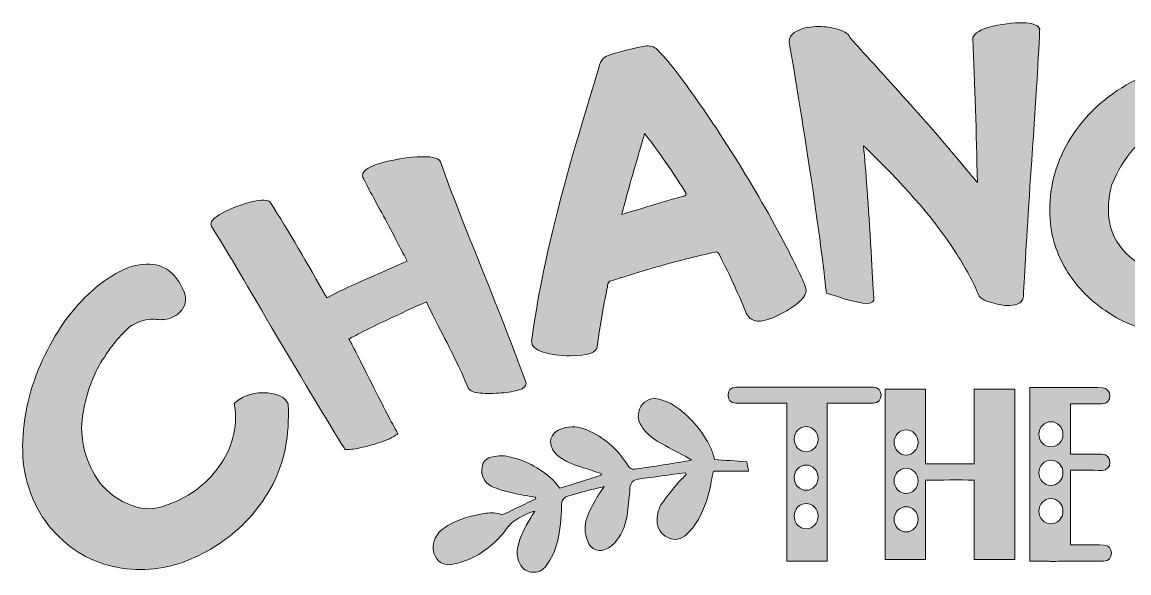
# Model space of a CAD drawing. Header units: inches. Extents: x 66 to 1013, y -905 to -177.
# Drawn here: x 74 to 627, y -452 to -177 of the extents above; entities that cross this region are included whole.
import ezdxf

# ---------------------------------------------------------------- set-up
doc = ezdxf.new("R2010")
doc.units = ezdxf.units.IN
doc.header["$MEASUREMENT"] = 0
doc.layers.add('Layer 1', color=7, linetype='Continuous')

# ---------------------------------------------------------------- blocks, each defined once
blk = doc.blocks.new('block 4')
at = {"layer": 'Layer 1', "true_color": 0xffffff}
h = blk.add_hatch(color=7, dxfattribs=at)
h.dxf.hatch_style = 2
edge = h.paths.add_edge_path()
edge.add_spline(control_points=[(197.03, -361.88), (202.2, -362.28), (205.54, -364.04), (207.1, -367.04), (207.14, -367.26), (207.17, -367.48), (207.2, -367.69), (207.94, -383.1), (205.38, -396.27), (199.46, -407.52), (193.54, -418.78), (185.64, -427.89), (175.44, -435.25), (170.7, -438.66), (165.78, -441.55), (160.61, -443.96), (148.68, -449.47), (136.62, -451.31), (124.02, -449.35), (111.43, -447.39), (100.43, -441.86), (91.27, -432.22), (86.27, -427.05), (82.32, -421.09), (79.51, -414.27), (76.71, -407.46), (75.09, -400.57), (74.71, -393.6), (74.33, -386.64), (74.79, -379.36), (76.16, -371.78), (77.53, -364.21), (79.61, -357.06), (82.38, -350.37), (85.15, -343.68), (88.45, -337.24), (92.26, -331.09), (95.55, -325.81), (99.46, -320.75), (103.98, -315.95), (108.49, -311.15), (113.53, -306.99), (119.06, -303.5), (124.58, -300.01), (129.76, -298.07), (134.52, -297.63), (144.14, -296.55), (150.95, -301.18), (155.14, -311.16), (155.17, -311.21), (155.21, -311.27), (155.24, -311.33), (156.66, -315.39), (155.92, -318.77), (153.04, -321.54), (152.04, -322.64), (150.84, -323.48), (149.42, -324.05), (148, -324.63), (146.6, -325), (145.22, -325.16), (143.84, -325.32), (142.55, -325.31), (141.36, -325.11), (140.16, -324.92), (138.78, -324.93), (137.21, -325.14), (135.63, -325.37), (134.04, -325.81), (132.42, -326.47), (130.81, -327.14), (129.48, -327.82), (128.43, -328.53), (126.48, -330.16), (124.28, -332.39), (121.85, -335.22), (119.42, -338.05), (116.95, -341.44), (114.45, -345.38), (111.96, -349.33), (109.85, -353.76), (108.14, -358.65), (106.43, -363.55), (105.2, -368.51), (104.47, -373.51), (103.73, -378.52), (103.99, -383.78), (105.21, -389.28), (106.44, -394.79), (108.66, -399.91), (111.8, -404.68), (115.32, -410.2), (120.37, -414.32), (126.82, -417.16), (133.27, -420.02), (139.36, -420.43), (145.14, -418.44), (157.06, -414.36), (166.02, -408), (172.46, -398.89), (179.34, -389.32), (182.04, -379.19), (180.41, -368.2), (180.37, -367.83), (180.33, -367.45), (180.29, -367.08), (180.61, -366.8), (180.92, -366.52), (181.23, -366.25), (185.14, -362.85), (190.45, -361.36), (197.03, -361.88)], knot_values=[0, 0, 0, 0, 1, 1, 1, 2, 2, 2, 3, 3, 3, 4, 4, 4, 5, 5, 5, 6, 6, 6, 7, 7, 7, 8, 8, 8, 9, 9, 9, 10, 10, 10, 11, 11, 11, 12, 12, 12, 13, 13, 13, 14, 14, 14, 15, 15, 15, 16, 16, 16, 17, 17, 17, 18, 18, 18, 19, 19, 19, 20, 20, 20, 21, 21, 21, 22, 22, 22, 23, 23, 23, 24, 24, 24, 25, 25, 25, 26, 26, 26, 27, 27, 27, 28, 28, 28, 29, 29, 29, 30, 30, 30, 31, 31, 31, 32, 32, 32, 33, 33, 33, 34, 34, 34, 35, 35, 35, 36, 36, 36, 37, 37, 37, 37], degree=3, periodic=1)
at = {"layer": 'Layer 1', "lineweight": 0}
blk.add_open_spline([(197.03, -361.88), (202.2, -362.28), (205.54, -364.04), (207.1, -367.04), (207.14, -367.26), (207.17, -367.48), (207.2, -367.69), (207.94, -383.1), (205.38, -396.27), (199.46, -407.52), (193.54, -418.78), (185.64, -427.89), (175.44, -435.25), (170.7, -438.66), (165.78, -441.55), (160.61, -443.96), (148.68, -449.47), (136.62, -451.31), (124.02, -449.35), (111.43, -447.39), (100.43, -441.86), (91.27, -432.22), (86.27, -427.05), (82.32, -421.09), (79.51, -414.27), (76.71, -407.46), (75.09, -400.57), (74.71, -393.6), (74.33, -386.64), (74.79, -379.36), (76.16, -371.78), (77.53, -364.21), (79.61, -357.06), (82.38, -350.37), (85.15, -343.68), (88.45, -337.24), (92.26, -331.09), (95.55, -325.81), (99.46, -320.75), (103.98, -315.95), (108.49, -311.15), (113.53, -306.99), (119.06, -303.5), (124.58, -300.01), (129.76, -298.07), (134.52, -297.63), (144.14, -296.55), (150.95, -301.18), (155.14, -311.16), (155.17, -311.21), (155.21, -311.27), (155.24, -311.33), (156.66, -315.39), (155.92, -318.77), (153.04, -321.54), (152.04, -322.64), (150.84, -323.48), (149.42, -324.05), (148, -324.63), (146.6, -325), (145.22, -325.16), (143.84, -325.32), (142.55, -325.31), (141.36, -325.11), (140.16, -324.92), (138.78, -324.93), (137.21, -325.14), (135.63, -325.37), (134.04, -325.81), (132.42, -326.47), (130.81, -327.14), (129.48, -327.82), (128.43, -328.53), (126.48, -330.16), (124.28, -332.39), (121.85, -335.22), (119.42, -338.05), (116.95, -341.44), (114.45, -345.38), (111.96, -349.33), (109.85, -353.76), (108.14, -358.65), (106.43, -363.55), (105.2, -368.51), (104.47, -373.51), (103.73, -378.52), (103.99, -383.78), (105.21, -389.28), (106.44, -394.79), (108.66, -399.91), (111.8, -404.68), (115.32, -410.2), (120.37, -414.32), (126.82, -417.16), (133.27, -420.02), (139.36, -420.43), (145.14, -418.44), (157.06, -414.36), (166.02, -408), (172.46, -398.89), (179.34, -389.32), (182.04, -379.19), (180.41, -368.2), (180.37, -367.83), (180.33, -367.45), (180.29, -367.08), (180.61, -366.8), (180.92, -366.52), (181.23, -366.25), (185.14, -362.85), (190.45, -361.36), (197.03, -361.88)], degree=3, knots=[0, 0, 0, 0, 1, 1, 1, 2, 2, 2, 3, 3, 3, 4, 4, 4, 5, 5, 5, 6, 6, 6, 7, 7, 7, 8, 8, 8, 9, 9, 9, 10, 10, 10, 11, 11, 11, 12, 12, 12, 13, 13, 13, 14, 14, 14, 15, 15, 15, 16, 16, 16, 17, 17, 17, 18, 18, 18, 19, 19, 19, 20, 20, 20, 21, 21, 21, 22, 22, 22, 23, 23, 23, 24, 24, 24, 25, 25, 25, 26, 26, 26, 27, 27, 27, 28, 28, 28, 29, 29, 29, 30, 30, 30, 31, 31, 31, 32, 32, 32, 33, 33, 33, 34, 34, 34, 35, 35, 35, 36, 36, 36, 37, 37, 37, 37], dxfattribs=at)
blk = doc.blocks.new('block 5')
at = {"layer": 'Layer 1', "true_color": 0xffffff}
h = blk.add_hatch(color=7, dxfattribs=at)
h.dxf.hatch_style = 2
edge = h.paths.add_edge_path()
edge.add_spline(control_points=[(305.72, -304.34), (314.48, -326.24), (321.14, -343.51), (325.77, -356.1), (326.33, -357.63), (325.75, -358.85), (324.04, -359.78), (323.76, -359.88), (323.49, -359.98), (323.21, -360.09), (321.27, -360.81), (318.51, -361.35), (314.92, -361.73), (311.32, -362.11), (307.8, -362.2), (304.33, -362.01), (300.86, -361.81), (298.65, -361.2), (297.7, -360.12), (297.56, -359.96), (297.41, -359.8), (297.26, -359.65), (294.07, -352.02), (289.43, -342.28), (283.25, -330.47), (280.29, -324.65), (277.96, -319.98), (276.28, -316.42), (272.84, -317.87), (266.82, -320.51), (258.3, -324.55), (248.3, -329.28), (241.42, -332.85), (237.54, -334.93), (239.81, -339.1), (243.24, -345.8), (247.84, -355.01), (253.77, -366.9), (258.23, -375.51), (261.22, -380.83), (261.46, -381.32), (261.7, -381.8), (261.94, -382.29), (261.44, -382.62), (260.93, -382.95), (260.42, -383.28), (259.2, -384.19), (257.04, -385.17), (253.95, -386.23), (250.85, -387.29), (247.63, -388.22), (244.28, -389.02), (240.93, -389.81), (238.36, -390.18), (236.57, -390.08), (236.24, -390.11), (235.91, -390.14), (235.58, -390.17), (235.41, -389.87), (235.25, -389.58), (235.09, -389.28), (227.93, -377.9), (215.85, -357.71), (198.74, -328.76), (185.24, -305.56), (175.27, -288.85), (168.9, -278.59), (168.11, -277.17), (168.97, -275.52), (171.52, -273.65), (174.71, -271.42), (179.52, -269.25), (185.93, -267.26), (192.35, -265.26), (196.46, -265.1), (198.25, -266.61), (207.5, -281.23), (216.87, -297.15), (226.42, -314.35), (230.58, -312.12), (237.27, -308.88), (246.54, -304.89), (255.9, -300.72), (262.6, -297.85), (266.56, -296.02), (264.13, -291.16), (260.54, -284.22), (255.75, -275.21), (250.64, -265.9), (246.84, -258.9), (244.43, -254.18), (244.05, -252.87), (244.58, -251.61), (246.02, -250.4), (248.62, -248.27), (254.28, -246.38), (262.96, -244.96), (271.64, -243.55), (277.6, -243.5), (280.85, -244.6), (282.55, -245.12), (283.44, -246.02), (283.54, -247.29), (288.6, -261.46), (296.04, -280.46), (305.72, -304.34)], knot_values=[0, 0, 0, 0, 1, 1, 1, 2, 2, 2, 3, 3, 3, 4, 4, 4, 5, 5, 5, 6, 6, 6, 7, 7, 7, 8, 8, 8, 9, 9, 9, 10, 10, 10, 11, 11, 11, 12, 12, 12, 13, 13, 13, 14, 14, 14, 15, 15, 15, 16, 16, 16, 17, 17, 17, 18, 18, 18, 19, 19, 19, 20, 20, 20, 21, 21, 21, 22, 22, 22, 23, 23, 23, 24, 24, 24, 25, 25, 25, 26, 26, 26, 27, 27, 27, 28, 28, 28, 29, 29, 29, 30, 30, 30, 31, 31, 31, 32, 32, 32, 33, 33, 33, 34, 34, 34, 35, 35, 35, 35], degree=3, periodic=1)
at = {"layer": 'Layer 1', "lineweight": 0}
blk.add_open_spline([(305.72, -304.34), (314.48, -326.24), (321.14, -343.51), (325.77, -356.1), (326.33, -357.63), (325.75, -358.85), (324.04, -359.78), (323.76, -359.88), (323.49, -359.98), (323.21, -360.09), (321.27, -360.81), (318.51, -361.35), (314.92, -361.73), (311.32, -362.11), (307.8, -362.2), (304.33, -362.01), (300.86, -361.81), (298.65, -361.2), (297.7, -360.12), (297.56, -359.96), (297.41, -359.8), (297.26, -359.65), (294.07, -352.02), (289.43, -342.28), (283.25, -330.47), (280.29, -324.65), (277.96, -319.98), (276.28, -316.42), (272.84, -317.87), (266.82, -320.51), (258.3, -324.55), (248.3, -329.28), (241.42, -332.85), (237.54, -334.93), (239.81, -339.1), (243.24, -345.8), (247.84, -355.01), (253.77, -366.9), (258.23, -375.51), (261.22, -380.83), (261.46, -381.32), (261.7, -381.8), (261.94, -382.29), (261.44, -382.62), (260.93, -382.95), (260.42, -383.28), (259.2, -384.19), (257.04, -385.17), (253.95, -386.23), (250.85, -387.29), (247.63, -388.22), (244.28, -389.02), (240.93, -389.81), (238.36, -390.18), (236.57, -390.08), (236.24, -390.11), (235.91, -390.14), (235.58, -390.17), (235.41, -389.87), (235.25, -389.58), (235.09, -389.28), (227.93, -377.9), (215.85, -357.71), (198.74, -328.76), (185.24, -305.56), (175.27, -288.85), (168.9, -278.59), (168.11, -277.17), (168.97, -275.52), (171.52, -273.65), (174.71, -271.42), (179.52, -269.25), (185.93, -267.26), (192.35, -265.26), (196.46, -265.1), (198.25, -266.61), (207.5, -281.23), (216.87, -297.15), (226.42, -314.35), (230.58, -312.12), (237.27, -308.88), (246.54, -304.89), (255.9, -300.72), (262.6, -297.85), (266.56, -296.02), (264.13, -291.16), (260.54, -284.22), (255.75, -275.21), (250.64, -265.9), (246.84, -258.9), (244.43, -254.18), (244.05, -252.87), (244.58, -251.61), (246.02, -250.4), (248.62, -248.27), (254.28, -246.38), (262.96, -244.96), (271.64, -243.55), (277.6, -243.5), (280.85, -244.6), (282.55, -245.12), (283.44, -246.02), (283.54, -247.29), (288.6, -261.46), (296.04, -280.46), (305.72, -304.34)], degree=3, knots=[0, 0, 0, 0, 1, 1, 1, 2, 2, 2, 3, 3, 3, 4, 4, 4, 5, 5, 5, 6, 6, 6, 7, 7, 7, 8, 8, 8, 9, 9, 9, 10, 10, 10, 11, 11, 11, 12, 12, 12, 13, 13, 13, 14, 14, 14, 15, 15, 15, 16, 16, 16, 17, 17, 17, 18, 18, 18, 19, 19, 19, 20, 20, 20, 21, 21, 21, 22, 22, 22, 23, 23, 23, 24, 24, 24, 25, 25, 25, 26, 26, 26, 27, 27, 27, 28, 28, 28, 29, 29, 29, 30, 30, 30, 31, 31, 31, 32, 32, 32, 33, 33, 33, 34, 34, 34, 35, 35, 35, 35], dxfattribs=at)
blk = doc.blocks.new('block 6')
at = {"layer": 'Layer 1', "true_color": 0xffffff}
h = blk.add_hatch(color=7, dxfattribs=at)
h.dxf.hatch_style = 2
edge = h.paths.add_edge_path()
edge.add_spline(control_points=[(401.47, -201.97), (406.98, -209.21), (414.94, -220.33), (424.81, -235.52), (434.67, -250.73), (443.57, -265.79), (451.62, -280.62), (459.65, -295.47), (464.17, -305.15), (465.76, -309.46), (466.23, -310.9), (465.74, -312.53), (464.32, -314.34), (463.15, -315.85), (461.37, -317.41), (458.97, -319.02), (456.57, -320.64), (453.99, -322.09), (451.2, -323.39), (448.41, -324.68), (446.02, -325.5), (443.98, -325.82), (443.55, -325.89), (443.11, -325.96), (442.68, -326.03), (441.2, -326.12), (439.85, -325.8), (438.6, -325.04), (437.36, -324.29), (436.47, -323.27), (435.95, -321.99), (432.52, -313.36), (428.06, -303.54), (422.42, -292.58), (421.91, -291.57), (421.22, -291.22), (420.32, -291.52), (412.25, -293.31), (400.48, -296.16), (385.22, -300.7), (377.13, -303.09), (371.56, -304.87), (368.43, -305.85), (367.68, -306.06), (367.17, -306.55), (366.9, -307.33), (366.53, -309.53), (365.97, -312.43), (365.22, -316.02), (363.38, -325.41), (362.23, -332.95), (361.59, -338.65), (361.25, -341.73), (356.77, -343.18), (348.03, -343.28), (342.84, -343.24), (338.33, -342.65), (334.49, -341.46), (330.66, -340.28), (328.74, -338.4), (328.79, -335.8), (330.67, -321.66), (334.31, -299.89), (341.82, -270.51), (350.42, -237.57), (358.34, -213.27), (362.89, -197.54), (363.64, -195.27), (365.34, -193.76), (367.96, -193.01), (375.08, -190.81), (380.81, -189.38), (385.1, -188.63), (387.8, -188.21), (389.95, -188.82), (391.56, -190.43), (395.5, -194.49), (398.79, -198.34), (401.47, -201.97)], knot_values=[0, 0, 0, 0, 1, 1, 1, 2, 2, 2, 3, 3, 3, 4, 4, 4, 5, 5, 5, 6, 6, 6, 7, 7, 7, 8, 8, 8, 9, 9, 9, 10, 10, 10, 11, 11, 11, 12, 12, 12, 13, 13, 13, 14, 14, 14, 15, 15, 15, 16, 16, 16, 17, 17, 17, 18, 18, 18, 19, 19, 19, 20, 20, 20, 21, 21, 21, 22, 22, 22, 23, 23, 23, 24, 24, 24, 25, 25, 25, 26, 26, 26, 26], degree=3, periodic=1)
edge = h.paths.add_edge_path()
edge.add_spline(control_points=[(405.76, -262.85), (405.89, -262.69), (405.94, -262.48), (405.88, -262.21), (400.87, -253.81), (394.08, -243.78), (385.23, -232.26), (383.74, -237.44), (381.64, -244.44), (379.08, -253.25), (376.76, -261.6), (375.05, -268.02), (373.83, -272.52), (373.84, -272.58), (373.86, -272.65), (373.88, -272.71), (376.69, -271.88), (381.59, -270.31), (388.63, -268.16), (396.14, -265.91), (401.74, -264.36), (405.36, -263.35), (405.49, -263.19), (405.63, -263.02), (405.76, -262.85)], knot_values=[0, 0, 0, 0, 1, 1, 1, 2, 2, 2, 3, 3, 3, 4, 4, 4, 5, 5, 5, 6, 6, 6, 7, 7, 7, 8, 8, 8, 8], degree=3, periodic=1)
at = {"layer": 'Layer 1', "lineweight": 0}
for points, knots in [([(401.47, -201.97), (406.98, -209.21), (414.94, -220.33), (424.81, -235.52), (434.67, -250.73), (443.57, -265.79), (451.62, -280.62), (459.65, -295.47), (464.17, -305.15), (465.76, -309.46), (466.23, -310.9), (465.74, -312.53), (464.32, -314.34), (463.15, -315.85), (461.37, -317.41), (458.97, -319.02), (456.57, -320.64), (453.99, -322.09), (451.2, -323.39), (448.41, -324.68), (446.02, -325.5), (443.98, -325.82), (443.55, -325.89), (443.11, -325.96), (442.68, -326.03), (441.2, -326.12), (439.85, -325.8), (438.6, -325.04), (437.36, -324.29), (436.47, -323.27), (435.95, -321.99), (432.52, -313.36), (428.06, -303.54), (422.42, -292.58), (421.91, -291.57), (421.22, -291.22), (420.32, -291.52), (412.25, -293.31), (400.48, -296.16), (385.22, -300.7), (377.13, -303.09), (371.56, -304.87), (368.43, -305.85), (367.68, -306.06), (367.17, -306.55), (366.9, -307.33), (366.53, -309.53), (365.97, -312.43), (365.22, -316.02), (363.38, -325.41), (362.23, -332.95), (361.59, -338.65), (361.25, -341.73), (356.77, -343.18), (348.03, -343.28), (342.84, -343.24), (338.33, -342.65), (334.49, -341.46), (330.66, -340.28), (328.74, -338.4), (328.79, -335.8), (330.67, -321.66), (334.31, -299.89), (341.82, -270.51), (350.42, -237.57), (358.34, -213.27), (362.89, -197.54), (363.64, -195.27), (365.34, -193.76), (367.96, -193.01), (375.08, -190.81), (380.81, -189.38), (385.1, -188.63), (387.8, -188.21), (389.95, -188.82), (391.56, -190.43), (395.5, -194.49), (398.79, -198.34), (401.47, -201.97)], [0, 0, 0, 0, 1, 1, 1, 2, 2, 2, 3, 3, 3, 4, 4, 4, 5, 5, 5, 6, 6, 6, 7, 7, 7, 8, 8, 8, 9, 9, 9, 10, 10, 10, 11, 11, 11, 12, 12, 12, 13, 13, 13, 14, 14, 14, 15, 15, 15, 16, 16, 16, 17, 17, 17, 18, 18, 18, 19, 19, 19, 20, 20, 20, 21, 21, 21, 22, 22, 22, 23, 23, 23, 24, 24, 24, 25, 25, 25, 26, 26, 26, 26]), ([(405.76, -262.85), (405.89, -262.69), (405.94, -262.48), (405.88, -262.21), (400.87, -253.81), (394.08, -243.78), (385.23, -232.26), (383.74, -237.44), (381.64, -244.44), (379.08, -253.25), (376.76, -261.6), (375.05, -268.02), (373.83, -272.52), (373.84, -272.58), (373.86, -272.65), (373.88, -272.71), (376.69, -271.88), (381.59, -270.31), (388.63, -268.16), (396.14, -265.91), (401.74, -264.36), (405.36, -263.35), (405.49, -263.19), (405.63, -263.02), (405.76, -262.85)], [0, 0, 0, 0, 1, 1, 1, 2, 2, 2, 3, 3, 3, 4, 4, 4, 5, 5, 5, 6, 6, 6, 7, 7, 7, 8, 8, 8, 8])]:
    blk.add_open_spline(points, degree=3, knots=knots, dxfattribs=at)
blk = doc.blocks.new('block 7')
at = {"layer": 'Layer 1', "true_color": 0xffffff}
h = blk.add_hatch(color=7, dxfattribs=at)
h.dxf.hatch_style = 2
edge = h.paths.add_edge_path()
edge.add_spline(control_points=[(582.5, -180.53), (581.84, -196.38), (580.17, -222.41), (577.65, -258.65), (576.01, -283.95), (574.94, -302.28), (574.35, -313.65), (574.25, -315.55), (573.23, -316.85), (571.28, -317.57), (569.94, -318.05), (568.24, -318.25), (566.19, -318.17), (563.55, -318.07), (560.56, -317.46), (557.2, -316.36), (553.84, -315.27), (552.02, -313.92), (551.74, -312.29), (548.74, -305.2), (544.57, -297.57), (539.09, -289.46), (533.61, -281.35), (528.66, -274.84), (524.43, -269.86), (520.18, -264.89), (514.08, -258.06), (505.81, -249.53), (501.16, -244.89), (497.37, -241.19), (494.52, -238.39), (495.66, -250.27), (496.9, -267.85), (498.3, -291.12), (498.81, -301), (499.26, -308.78), (499.65, -314.46), (499.67, -314.86), (499.7, -315.27), (499.73, -315.68), (499.38, -315.97), (499.03, -316.26), (498.68, -316.56), (496.55, -318.08), (489.51, -316.48), (477.12, -312.29), (476.74, -312.19), (476.35, -312.09), (475.97, -312), (475.93, -311.59), (475.88, -311.19), (475.84, -310.78), (473.53, -288.95), (467.88, -247.91), (457.62, -187.81), (456.99, -185.43), (457.75, -183.43), (459.93, -181.84), (462.47, -180.2), (465.59, -179.23), (469.27, -178.95), (472.95, -178.67), (476.55, -178.93), (480.04, -179.74), (484.45, -180.75), (486.98, -182.27), (487.66, -184.26), (501.62, -199.98), (523.28, -222.57), (548.75, -253.7), (549.63, -254.73), (550.51, -255.75), (551.38, -256.78), (550.91, -231.84), (550.18, -207.84), (549.15, -184.79), (549.15, -184.58), (549.16, -184.38), (549.16, -184.18), (549.25, -184.04), (549.34, -183.91), (549.43, -183.77), (550.87, -181.35), (554.87, -179.45), (561.46, -178.19), (568.05, -176.93), (573.34, -176.64), (577.27, -177.22), (580.31, -177.63), (582.07, -178.61), (582.52, -180.12), (582.51, -180.26), (582.51, -180.4), (582.5, -180.53)], knot_values=[0, 0, 0, 0, 1, 1, 1, 2, 2, 2, 3, 3, 3, 4, 4, 4, 5, 5, 5, 6, 6, 6, 7, 7, 7, 8, 8, 8, 9, 9, 9, 10, 10, 10, 11, 11, 11, 12, 12, 12, 13, 13, 13, 14, 14, 14, 15, 15, 15, 16, 16, 16, 17, 17, 17, 18, 18, 18, 19, 19, 19, 20, 20, 20, 21, 21, 21, 22, 22, 22, 23, 23, 23, 24, 24, 24, 25, 25, 25, 26, 26, 26, 27, 27, 27, 28, 28, 28, 29, 29, 29, 30, 30, 30, 31, 31, 31, 31], degree=3, periodic=1)
at = {"layer": 'Layer 1', "lineweight": 0}
blk.add_open_spline([(582.5, -180.53), (581.84, -196.38), (580.17, -222.41), (577.65, -258.65), (576.01, -283.95), (574.94, -302.28), (574.35, -313.65), (574.25, -315.55), (573.23, -316.85), (571.28, -317.57), (569.94, -318.05), (568.24, -318.25), (566.19, -318.17), (563.55, -318.07), (560.56, -317.46), (557.2, -316.36), (553.84, -315.27), (552.02, -313.92), (551.74, -312.29), (548.74, -305.2), (544.57, -297.57), (539.09, -289.46), (533.61, -281.35), (528.66, -274.84), (524.43, -269.86), (520.18, -264.89), (514.08, -258.06), (505.81, -249.53), (501.16, -244.89), (497.37, -241.19), (494.52, -238.39), (495.66, -250.27), (496.9, -267.85), (498.3, -291.12), (498.81, -301), (499.26, -308.78), (499.65, -314.46), (499.67, -314.86), (499.7, -315.27), (499.73, -315.68), (499.38, -315.97), (499.03, -316.26), (498.68, -316.56), (496.55, -318.08), (489.51, -316.48), (477.12, -312.29), (476.74, -312.19), (476.35, -312.09), (475.97, -312), (475.93, -311.59), (475.88, -311.19), (475.84, -310.78), (473.53, -288.95), (467.88, -247.91), (457.62, -187.81), (456.99, -185.43), (457.75, -183.43), (459.93, -181.84), (462.47, -180.2), (465.59, -179.23), (469.27, -178.95), (472.95, -178.67), (476.55, -178.93), (480.04, -179.74), (484.45, -180.75), (486.98, -182.27), (487.66, -184.26), (501.62, -199.98), (523.28, -222.57), (548.75, -253.7), (549.63, -254.73), (550.51, -255.75), (551.38, -256.78), (550.91, -231.84), (550.18, -207.84), (549.15, -184.79), (549.15, -184.58), (549.16, -184.38), (549.16, -184.18), (549.25, -184.04), (549.34, -183.91), (549.43, -183.77), (550.87, -181.35), (554.87, -179.45), (561.46, -178.19), (568.05, -176.93), (573.34, -176.64), (577.27, -177.22), (580.31, -177.63), (582.07, -178.61), (582.52, -180.12), (582.51, -180.26), (582.51, -180.4), (582.5, -180.53)], degree=3, knots=[0, 0, 0, 0, 1, 1, 1, 2, 2, 2, 3, 3, 3, 4, 4, 4, 5, 5, 5, 6, 6, 6, 7, 7, 7, 8, 8, 8, 9, 9, 9, 10, 10, 10, 11, 11, 11, 12, 12, 12, 13, 13, 13, 14, 14, 14, 15, 15, 15, 16, 16, 16, 17, 17, 17, 18, 18, 18, 19, 19, 19, 20, 20, 20, 21, 21, 21, 22, 22, 22, 23, 23, 23, 24, 24, 24, 25, 25, 25, 26, 26, 26, 27, 27, 27, 28, 28, 28, 29, 29, 29, 30, 30, 30, 31, 31, 31, 31], dxfattribs=at)
blk = doc.blocks.new('block 8')
at = {"layer": 'Layer 1', "true_color": 0xffffff}
h = blk.add_hatch(color=7, dxfattribs=at)
h.dxf.hatch_style = 2
edge = h.paths.add_edge_path()
edge.add_spline(control_points=[(705.84, -273.9), (707.54, -274.46), (708.45, -275.38), (708.55, -276.66), (708.64, -277.94), (708.38, -279.84), (707.76, -282.33), (707.11, -284.27), (706.65, -285.76), (706.39, -286.81), (701.48, -307.1), (697.31, -323.45), (693.91, -335.88), (692.85, -337.71), (688.89, -338.77), (682.11, -339.21), (675.32, -339.67), (670.61, -339.69), (667.9, -339.12), (667.83, -339.11), (667.76, -339.09), (667.69, -339.08), (666.15, -338.62), (665.41, -337.85), (665.49, -336.76), (665.56, -335.67), (665.81, -334.06), (666.24, -331.94), (646.54, -334.46), (630.13, -330.95), (615.3, -320.75), (607.74, -315.64), (601.53, -309.33), (596.64, -301.71), (591.74, -294.09), (588.79, -286.01), (587.97, -277.4), (586.61, -265.08), (588.59, -252.91), (594.45, -240.97), (600.3, -229.04), (609.17, -218.89), (621.26, -210.85), (633.35, -202.81), (647.04, -198.16), (661.98, -197.11), (670, -196.47), (677.3, -196.76), (683.81, -197.92), (690.31, -199.09), (695.66, -200.87), (699.81, -203.21), (703.96, -205.54), (707.19, -207.79), (709.53, -209.92), (711.87, -212.05), (713.74, -214.33), (715.16, -216.76), (716.03, -219.19), (716.02, -222.02), (715.16, -225.22), (714.29, -228.43), (712.97, -230.8), (711.19, -232.33), (709.47, -233.59), (707.7, -234.01), (705.86, -233.59), (703.04, -232.8), (700.6, -231.15), (698.51, -228.61), (695.72, -225.23), (691.06, -222.92), (684.57, -221.78), (670.53, -218.61), (657.19, -220.42), (645.16, -227.05), (633.11, -233.69), (624.28, -244.01), (618.53, -257.69), (613.78, -276.02), (618.98, -289.18), (633.03, -297.81), (640.63, -302.03), (648.13, -304.6), (655.71, -305.53), (663.29, -306.46), (669.05, -306.02), (673.06, -304.07), (674, -301.77), (674.89, -297.46), (675.71, -291.12), (675.4, -291.06), (674.86, -290.95), (674.09, -290.79), (673.32, -290.64), (672.55, -290.49), (671.78, -290.33), (671.01, -290.18), (670.32, -290.05), (669.71, -289.93), (667.53, -289.64), (665.29, -287.22), (662.91, -282.65), (661.32, -279.88), (660.02, -276.76), (659, -273.28), (657.98, -269.81), (657.98, -267.4), (659.03, -266.07), (659.85, -265.11), (660.9, -264.74), (662.18, -264.96), (665.89, -265.36), (675.43, -266.92), (690.64, -270.38), (698.09, -272.02), (703.07, -273.23), (705.6, -273.84), (705.68, -273.86), (705.76, -273.88), (705.84, -273.9)], knot_values=[0, 0, 0, 0, 1, 1, 1, 2, 2, 2, 3, 3, 3, 4, 4, 4, 5, 5, 5, 6, 6, 6, 7, 7, 7, 8, 8, 8, 9, 9, 9, 10, 10, 10, 11, 11, 11, 12, 12, 12, 13, 13, 13, 14, 14, 14, 15, 15, 15, 16, 16, 16, 17, 17, 17, 18, 18, 18, 19, 19, 19, 20, 20, 20, 21, 21, 21, 22, 22, 22, 23, 23, 23, 24, 24, 24, 25, 25, 25, 26, 26, 26, 27, 27, 27, 28, 28, 28, 29, 29, 29, 30, 30, 30, 31, 31, 31, 32, 32, 32, 33, 33, 33, 34, 34, 34, 35, 35, 35, 36, 36, 36, 37, 37, 37, 38, 38, 38, 39, 39, 39, 40, 40, 40, 40], degree=3, periodic=1)
at = {"layer": 'Layer 1', "lineweight": 0}
blk.add_open_spline([(705.84, -273.9), (707.54, -274.46), (708.45, -275.38), (708.55, -276.66), (708.64, -277.94), (708.38, -279.84), (707.76, -282.33), (707.11, -284.27), (706.65, -285.76), (706.39, -286.81), (701.48, -307.1), (697.31, -323.45), (693.91, -335.88), (692.85, -337.71), (688.89, -338.77), (682.11, -339.21), (675.32, -339.67), (670.61, -339.69), (667.9, -339.12), (667.83, -339.11), (667.76, -339.09), (667.69, -339.08), (666.15, -338.62), (665.41, -337.85), (665.49, -336.76), (665.56, -335.67), (665.81, -334.06), (666.24, -331.94), (646.54, -334.46), (630.13, -330.95), (615.3, -320.75), (607.74, -315.64), (601.53, -309.33), (596.64, -301.71), (591.74, -294.09), (588.79, -286.01), (587.97, -277.4), (586.61, -265.08), (588.59, -252.91), (594.45, -240.97), (600.3, -229.04), (609.17, -218.89), (621.26, -210.85), (633.35, -202.81), (647.04, -198.16), (661.98, -197.11), (670, -196.47), (677.3, -196.76), (683.81, -197.92), (690.31, -199.09), (695.66, -200.87), (699.81, -203.21), (703.96, -205.54), (707.19, -207.79), (709.53, -209.92), (711.87, -212.05), (713.74, -214.33), (715.16, -216.76), (716.03, -219.19), (716.02, -222.02), (715.16, -225.22), (714.29, -228.43), (712.97, -230.8), (711.19, -232.33), (709.47, -233.59), (707.7, -234.01), (705.86, -233.59), (703.04, -232.8), (700.6, -231.15), (698.51, -228.61), (695.72, -225.23), (691.06, -222.92), (684.57, -221.78), (670.53, -218.61), (657.19, -220.42), (645.16, -227.05), (633.11, -233.69), (624.28, -244.01), (618.53, -257.69), (613.78, -276.02), (618.98, -289.18), (633.03, -297.81), (640.63, -302.03), (648.13, -304.6), (655.71, -305.53), (663.29, -306.46), (669.05, -306.02), (673.06, -304.07), (674, -301.77), (674.89, -297.46), (675.71, -291.12), (675.4, -291.06), (674.86, -290.95), (674.09, -290.79), (673.32, -290.64), (672.55, -290.49), (671.78, -290.33), (671.01, -290.18), (670.32, -290.05), (669.71, -289.93), (667.53, -289.64), (665.29, -287.22), (662.91, -282.65), (661.32, -279.88), (660.02, -276.76), (659, -273.28), (657.98, -269.81), (657.98, -267.4), (659.03, -266.07), (659.85, -265.11), (660.9, -264.74), (662.18, -264.96), (665.89, -265.36), (675.43, -266.92), (690.64, -270.38), (698.09, -272.02), (703.07, -273.23), (705.6, -273.84), (705.68, -273.86), (705.76, -273.88), (705.84, -273.9)], degree=3, knots=[0, 0, 0, 0, 1, 1, 1, 2, 2, 2, 3, 3, 3, 4, 4, 4, 5, 5, 5, 6, 6, 6, 7, 7, 7, 8, 8, 8, 9, 9, 9, 10, 10, 10, 11, 11, 11, 12, 12, 12, 13, 13, 13, 14, 14, 14, 15, 15, 15, 16, 16, 16, 17, 17, 17, 18, 18, 18, 19, 19, 19, 20, 20, 20, 21, 21, 21, 22, 22, 22, 23, 23, 23, 24, 24, 24, 25, 25, 25, 26, 26, 26, 27, 27, 27, 28, 28, 28, 29, 29, 29, 30, 30, 30, 31, 31, 31, 32, 32, 32, 33, 33, 33, 34, 34, 34, 35, 35, 35, 36, 36, 36, 37, 37, 37, 38, 38, 38, 39, 39, 39, 40, 40, 40, 40], dxfattribs=at)
blk = doc.blocks.new('block 3')
at = {"layer": 'Layer 1'}
for name in ['block 7', 'block 6', 'block 8', 'block 5', 'block 4']:
    blk.add_blockref(name, (0, 0), dxfattribs=at)
blk = doc.blocks.new('block 12')
at = {"layer": 'Layer 1', "true_color": 0xffffff}
h = blk.add_hatch(color=7, dxfattribs=at)
h.dxf.hatch_style = 2
edge = h.paths.add_edge_path()
edge.add_spline(control_points=[(499.36, -367.04), (491.71, -367.04), (484.06, -367.04), (476.41, -367.04), (476.41, -367.04), (476.41, -445.88), (476.41, -445.88), (476.41, -445.88), (456.16, -445.88), (456.16, -445.88), (456.16, -445.88), (456.16, -367.04), (456.16, -367.04), (447.7, -367.04), (439.23, -367.04), (430.77, -367.04), (425.55, -367.04), (425.56, -358.94), (430.77, -358.94), (453.64, -358.94), (476.5, -358.94), (499.36, -358.94), (504.58, -358.94), (504.57, -367.04), (499.36, -367.04)], knot_values=[0, 0, 0, 0, 1, 1, 1, 2, 2, 2, 3, 3, 3, 4, 4, 4, 5, 5, 5, 6, 6, 6, 7, 7, 7, 8, 8, 8, 8], degree=3, periodic=1)
edge = h.paths.add_edge_path()
edge.add_spline(control_points=[(471.88, -384.95), (471.88, -381.47), (469.19, -378.65), (465.88, -378.65), (462.56, -378.65), (459.87, -381.47), (459.87, -384.95), (459.87, -388.43), (462.56, -391.25), (465.88, -391.25), (469.19, -391.25), (471.88, -388.43), (471.88, -384.95)], knot_values=[0, 0, 0, 0, 1, 1, 1, 2, 2, 2, 3, 3, 3, 4, 4, 4, 4], degree=3, periodic=1)
edge = h.paths.add_edge_path()
edge.add_spline(control_points=[(471.88, -404.16), (471.88, -400.68), (469.19, -397.86), (465.88, -397.86), (462.56, -397.86), (459.87, -400.68), (459.87, -404.16), (459.87, -407.64), (462.56, -410.47), (465.88, -410.47), (469.19, -410.47), (471.88, -407.64), (471.88, -404.16)], knot_values=[0, 0, 0, 0, 1, 1, 1, 2, 2, 2, 3, 3, 3, 4, 4, 4, 4], degree=3, periodic=1)
edge = h.paths.add_edge_path()
edge.add_spline(control_points=[(471.88, -423.38), (471.88, -419.89), (469.19, -417.07), (465.88, -417.07), (462.56, -417.07), (459.87, -419.89), (459.87, -423.38), (459.87, -426.86), (462.56, -429.68), (465.88, -429.68), (469.19, -429.68), (471.88, -426.85), (471.88, -423.38)], knot_values=[0, 0, 0, 0, 1, 1, 1, 2, 2, 2, 3, 3, 3, 4, 4, 4, 4], degree=3, periodic=1)
h = blk.add_hatch(color=7, dxfattribs=at)
h.dxf.hatch_style = 2
edge = h.paths.add_edge_path()
edge.add_spline(control_points=[(614.45, -445.92), (608.91, -445.82), (603.38, -445.81), (597.84, -445.87), (597.84, -445.87), (597.84, -445.88), (597.84, -445.88), (597.84, -445.88), (597, -445.88), (597, -445.88), (594.17, -445.91), (591.35, -445.96), (588.52, -446.03), (588.06, -446.04), (587.64, -445.98), (587.26, -445.88), (587.26, -445.88), (577.59, -445.88), (577.59, -445.88), (577.59, -445.88), (577.59, -359.21), (577.59, -359.21), (577.59, -359.21), (596.19, -359.21), (596.19, -359.21), (602, -359.14), (607.82, -359.15), (613.64, -359.24), (618.85, -359.33), (618.85, -367.43), (613.64, -367.34), (608.37, -367.25), (603.11, -367.24), (597.84, -367.29), (597.84, -367.29), (597.84, -392.4), (597.84, -392.4), (603.11, -392.35), (608.37, -392.37), (613.64, -392.45), (618.85, -392.54), (618.85, -400.64), (613.64, -400.55), (608.37, -400.47), (603.11, -400.45), (597.84, -400.5), (597.84, -400.5), (597.84, -437.77), (597.84, -437.77), (603.38, -437.71), (608.91, -437.72), (614.45, -437.82), (619.66, -437.9), (619.66, -446), (614.45, -445.92)], knot_values=[0, 0, 0, 0, 1, 1, 1, 2, 2, 2, 3, 3, 3, 4, 4, 4, 5, 5, 5, 6, 6, 6, 7, 7, 7, 8, 8, 8, 9, 9, 9, 10, 10, 10, 11, 11, 11, 12, 12, 12, 13, 13, 13, 14, 14, 14, 15, 15, 15, 16, 16, 16, 17, 17, 17, 18, 18, 18, 18], degree=3, periodic=1)
edge = h.paths.add_edge_path()
edge.add_spline(control_points=[(594.13, -382.52), (594.13, -379.04), (591.44, -376.22), (588.12, -376.22), (584.81, -376.22), (582.12, -379.04), (582.12, -382.52), (582.12, -386), (584.81, -388.82), (588.12, -388.82), (591.44, -388.82), (594.13, -386), (594.13, -382.52)], knot_values=[0, 0, 0, 0, 1, 1, 1, 2, 2, 2, 3, 3, 3, 4, 4, 4, 4], degree=3, periodic=1)
edge = h.paths.add_edge_path()
edge.add_spline(control_points=[(594.13, -401.73), (594.13, -398.25), (591.44, -395.43), (588.12, -395.43), (584.81, -395.43), (582.12, -398.25), (582.12, -401.73), (582.12, -405.21), (584.81, -408.04), (588.12, -408.04), (591.44, -408.04), (594.13, -405.21), (594.13, -401.73)], knot_values=[0, 0, 0, 0, 1, 1, 1, 2, 2, 2, 3, 3, 3, 4, 4, 4, 4], degree=3, periodic=1)
edge = h.paths.add_edge_path()
edge.add_spline(control_points=[(594.13, -420.94), (594.13, -417.46), (591.44, -414.64), (588.12, -414.64), (584.81, -414.64), (582.12, -417.46), (582.12, -420.94), (582.12, -424.43), (584.81, -427.25), (588.12, -427.25), (591.44, -427.25), (594.13, -424.42), (594.13, -420.94)], knot_values=[0, 0, 0, 0, 1, 1, 1, 2, 2, 2, 3, 3, 3, 4, 4, 4, 4], degree=3, periodic=1)
h = blk.add_hatch(color=7, dxfattribs=at)
h.dxf.hatch_style = 2
edge = h.paths.add_edge_path()
edge.add_spline(control_points=[(570.07, -360.02), (570.07, -360.02), (570.07, -445.07), (570.07, -445.07), (570.07, -445.07), (549.82, -445.07), (549.82, -445.07), (549.82, -445.07), (549.82, -405.38), (549.82, -405.38), (541.72, -405.3), (533.62, -405.33), (525.51, -405.45), (525.51, -405.45), (525.51, -445.07), (525.51, -445.07), (525.51, -445.07), (505.26, -445.07), (505.26, -445.07), (505.26, -445.07), (505.26, -360.02), (505.26, -360.02), (505.26, -360.02), (525.51, -360.02), (525.51, -360.02), (525.51, -360.02), (525.51, -397.35), (525.51, -397.35), (533.62, -397.23), (541.72, -397.2), (549.82, -397.27), (549.82, -397.27), (549.82, -360.02), (549.82, -360.02), (549.82, -360.02), (570.07, -360.02), (570.07, -360.02)], knot_values=[0, 0, 0, 0, 1, 1, 1, 2, 2, 2, 3, 3, 3, 4, 4, 4, 5, 5, 5, 6, 6, 6, 7, 7, 7, 8, 8, 8, 9, 9, 9, 10, 10, 10, 11, 11, 11, 12, 12, 12, 12], degree=3, periodic=1)
edge = h.paths.add_edge_path()
edge.add_spline(control_points=[(521.8, -386.57), (521.8, -383.09), (519.11, -380.27), (515.8, -380.27), (512.48, -380.27), (509.79, -383.09), (509.79, -386.57), (509.79, -390.05), (512.48, -392.87), (515.8, -392.87), (519.11, -392.87), (521.8, -390.05), (521.8, -386.57)], knot_values=[0, 0, 0, 0, 1, 1, 1, 2, 2, 2, 3, 3, 3, 4, 4, 4, 4], degree=3, periodic=1)
edge = h.paths.add_edge_path()
edge.add_spline(control_points=[(521.8, -405.78), (521.8, -402.3), (519.11, -399.48), (515.8, -399.48), (512.48, -399.48), (509.79, -402.3), (509.79, -405.78), (509.79, -409.26), (512.48, -412.09), (515.8, -412.09), (519.11, -412.09), (521.8, -409.26), (521.8, -405.78)], knot_values=[0, 0, 0, 0, 1, 1, 1, 2, 2, 2, 3, 3, 3, 4, 4, 4, 4], degree=3, periodic=1)
edge = h.paths.add_edge_path()
edge.add_spline(control_points=[(521.8, -424.99), (521.8, -421.51), (519.11, -418.69), (515.8, -418.69), (512.48, -418.69), (509.79, -421.51), (509.79, -424.99), (509.79, -428.48), (512.48, -431.3), (515.8, -431.3), (519.11, -431.3), (521.8, -428.48), (521.8, -424.99)], knot_values=[0, 0, 0, 0, 1, 1, 1, 2, 2, 2, 3, 3, 3, 4, 4, 4, 4], degree=3, periodic=1)
at = {"layer": 'Layer 1', "lineweight": 0}
for points, knots in [([(499.36, -367.04), (491.71, -367.04), (484.06, -367.04), (476.41, -367.04), (476.41, -367.04), (476.41, -445.88), (476.41, -445.88), (476.41, -445.88), (456.16, -445.88), (456.16, -445.88), (456.16, -445.88), (456.16, -367.04), (456.16, -367.04), (447.7, -367.04), (439.23, -367.04), (430.77, -367.04), (425.55, -367.04), (425.56, -358.94), (430.77, -358.94), (453.64, -358.94), (476.5, -358.94), (499.36, -358.94), (504.58, -358.94), (504.57, -367.04), (499.36, -367.04)], [0, 0, 0, 0, 1, 1, 1, 2, 2, 2, 3, 3, 3, 4, 4, 4, 5, 5, 5, 6, 6, 6, 7, 7, 7, 8, 8, 8, 8]), ([(614.45, -445.92), (608.91, -445.82), (603.38, -445.81), (597.84, -445.87), (597.84, -445.87), (597.84, -445.88), (597.84, -445.88), (597.84, -445.88), (597, -445.88), (597, -445.88), (594.17, -445.91), (591.35, -445.96), (588.52, -446.03), (588.06, -446.04), (587.64, -445.98), (587.26, -445.88), (587.26, -445.88), (577.59, -445.88), (577.59, -445.88), (577.59, -445.88), (577.59, -359.21), (577.59, -359.21), (577.59, -359.21), (596.19, -359.21), (596.19, -359.21), (602, -359.14), (607.82, -359.15), (613.64, -359.24), (618.85, -359.33), (618.85, -367.43), (613.64, -367.34), (608.37, -367.25), (603.11, -367.24), (597.84, -367.29), (597.84, -367.29), (597.84, -392.4), (597.84, -392.4), (603.11, -392.35), (608.37, -392.37), (613.64, -392.45), (618.85, -392.54), (618.85, -400.64), (613.64, -400.55), (608.37, -400.47), (603.11, -400.45), (597.84, -400.5), (597.84, -400.5), (597.84, -437.77), (597.84, -437.77), (603.38, -437.71), (608.91, -437.72), (614.45, -437.82), (619.66, -437.9), (619.66, -446), (614.45, -445.92)], [0, 0, 0, 0, 1, 1, 1, 2, 2, 2, 3, 3, 3, 4, 4, 4, 5, 5, 5, 6, 6, 6, 7, 7, 7, 8, 8, 8, 9, 9, 9, 10, 10, 10, 11, 11, 11, 12, 12, 12, 13, 13, 13, 14, 14, 14, 15, 15, 15, 16, 16, 16, 17, 17, 17, 18, 18, 18, 18]), ([(570.07, -360.02), (570.07, -360.02), (570.07, -445.07), (570.07, -445.07), (570.07, -445.07), (549.82, -445.07), (549.82, -445.07), (549.82, -445.07), (549.82, -405.38), (549.82, -405.38), (541.72, -405.3), (533.62, -405.33), (525.51, -405.45), (525.51, -405.45), (525.51, -445.07), (525.51, -445.07), (525.51, -445.07), (505.26, -445.07), (505.26, -445.07), (505.26, -445.07), (505.26, -360.02), (505.26, -360.02), (505.26, -360.02), (525.51, -360.02), (525.51, -360.02), (525.51, -360.02), (525.51, -397.35), (525.51, -397.35), (533.62, -397.23), (541.72, -397.2), (549.82, -397.27), (549.82, -397.27), (549.82, -360.02), (549.82, -360.02), (549.82, -360.02), (570.07, -360.02), (570.07, -360.02)], [0, 0, 0, 0, 1, 1, 1, 2, 2, 2, 3, 3, 3, 4, 4, 4, 5, 5, 5, 6, 6, 6, 7, 7, 7, 8, 8, 8, 9, 9, 9, 10, 10, 10, 11, 11, 11, 12, 12, 12, 12]), ([(471.88, -384.95), (471.88, -381.47), (469.19, -378.65), (465.88, -378.65), (462.56, -378.65), (459.87, -381.47), (459.87, -384.95), (459.87, -388.43), (462.56, -391.25), (465.88, -391.25), (469.19, -391.25), (471.88, -388.43), (471.88, -384.95)], [0, 0, 0, 0, 1, 1, 1, 2, 2, 2, 3, 3, 3, 4, 4, 4, 4]), ([(521.8, -386.57), (521.8, -383.09), (519.11, -380.27), (515.8, -380.27), (512.48, -380.27), (509.79, -383.09), (509.79, -386.57), (509.79, -390.05), (512.48, -392.87), (515.8, -392.87), (519.11, -392.87), (521.8, -390.05), (521.8, -386.57)], [0, 0, 0, 0, 1, 1, 1, 2, 2, 2, 3, 3, 3, 4, 4, 4, 4]), ([(594.13, -382.52), (594.13, -379.04), (591.44, -376.22), (588.12, -376.22), (584.81, -376.22), (582.12, -379.04), (582.12, -382.52), (582.12, -386), (584.81, -388.82), (588.12, -388.82), (591.44, -388.82), (594.13, -386), (594.13, -382.52)], [0, 0, 0, 0, 1, 1, 1, 2, 2, 2, 3, 3, 3, 4, 4, 4, 4]), ([(471.88, -404.16), (471.88, -400.68), (469.19, -397.86), (465.88, -397.86), (462.56, -397.86), (459.87, -400.68), (459.87, -404.16), (459.87, -407.64), (462.56, -410.47), (465.88, -410.47), (469.19, -410.47), (471.88, -407.64), (471.88, -404.16)], [0, 0, 0, 0, 1, 1, 1, 2, 2, 2, 3, 3, 3, 4, 4, 4, 4]), ([(594.13, -401.73), (594.13, -398.25), (591.44, -395.43), (588.12, -395.43), (584.81, -395.43), (582.12, -398.25), (582.12, -401.73), (582.12, -405.21), (584.81, -408.04), (588.12, -408.04), (591.44, -408.04), (594.13, -405.21), (594.13, -401.73)], [0, 0, 0, 0, 1, 1, 1, 2, 2, 2, 3, 3, 3, 4, 4, 4, 4]), ([(521.8, -405.78), (521.8, -402.3), (519.11, -399.48), (515.8, -399.48), (512.48, -399.48), (509.79, -402.3), (509.79, -405.78), (509.79, -409.26), (512.48, -412.09), (515.8, -412.09), (519.11, -412.09), (521.8, -409.26), (521.8, -405.78)], [0, 0, 0, 0, 1, 1, 1, 2, 2, 2, 3, 3, 3, 4, 4, 4, 4]), ([(471.88, -423.38), (471.88, -419.89), (469.19, -417.07), (465.88, -417.07), (462.56, -417.07), (459.87, -419.89), (459.87, -423.38), (459.87, -426.86), (462.56, -429.68), (465.88, -429.68), (469.19, -429.68), (471.88, -426.85), (471.88, -423.38)], [0, 0, 0, 0, 1, 1, 1, 2, 2, 2, 3, 3, 3, 4, 4, 4, 4]), ([(521.8, -424.99), (521.8, -421.51), (519.11, -418.69), (515.8, -418.69), (512.48, -418.69), (509.79, -421.51), (509.79, -424.99), (509.79, -428.48), (512.48, -431.3), (515.8, -431.3), (519.11, -431.3), (521.8, -428.48), (521.8, -424.99)], [0, 0, 0, 0, 1, 1, 1, 2, 2, 2, 3, 3, 3, 4, 4, 4, 4]), ([(594.13, -420.94), (594.13, -417.46), (591.44, -414.64), (588.12, -414.64), (584.81, -414.64), (582.12, -417.46), (582.12, -420.94), (582.12, -424.43), (584.81, -427.25), (588.12, -427.25), (591.44, -427.25), (594.13, -424.42), (594.13, -420.94)], [0, 0, 0, 0, 1, 1, 1, 2, 2, 2, 3, 3, 3, 4, 4, 4, 4])]:
    blk.add_open_spline(points, degree=3, knots=knots, dxfattribs=at)

msp = doc.modelspace()

# ---------------------------------------------------------------- hatches: boundary and pattern name
at = {"layer": 'Layer 1', "true_color": 0xffffff}
h = msp.add_hatch(color=7, dxfattribs=at)
h.dxf.hatch_style = 2
edge = h.paths.add_edge_path()
edge.add_spline(control_points=[(405.62, -401.69), (397.75, -402.76), (389.89, -403.83), (382.02, -404.88), (379.38, -405.23), (378.14, -406.78), (377.9, -409.36), (377.53, -413.38), (377.06, -417.38), (376.68, -421.39), (376.18, -426.66), (374.35, -431.43), (371.17, -435.61), (370.05, -437.09), (368.57, -438.45), (366.96, -439.37), (362.63, -441.84), (358.42, -440.25), (356.62, -435.57), (355.21, -431.91), (355.04, -428), (356.32, -424.36), (357.52, -420.92), (359.39, -417.69), (361.14, -414.46), (362.14, -412.62), (363.47, -410.95), (365.02, -408.66), (363.45, -408.97), (362.51, -409.1), (361.6, -409.35), (356.86, -410.65), (352.13, -412.03), (347.37, -413.27), (344.63, -413.98), (343.61, -415.68), (343.63, -418.4), (343.67, -424.36), (343.08, -430.26), (341.69, -436.06), (340.62, -440.47), (338.75, -444.49), (336.01, -448.14), (334.17, -450.6), (331.78, -451.73), (328.74, -451.37), (325.49, -450.98), (323.49, -449), (322.37, -446.08), (321.46, -443.73), (321.37, -441.3), (321.87, -438.81), (322.9, -433.66), (325.35, -429.15), (328.04, -424.74), (328.74, -423.59), (329.44, -422.46), (330.43, -420.85), (329.32, -421.15), (328.62, -421.24), (328.01, -421.52), (326.38, -422.27), (324.8, -423.12), (323.19, -423.9), (320.33, -425.29), (318.03, -427.19), (316.11, -429.84), (311.5, -436.2), (305.56, -441.15), (298.48, -444.56), (295.89, -445.8), (293.04, -446.61), (290.24, -447.29), (286.9, -448.1), (283.61, -447.71), (281.45, -444.7), (279.18, -441.55), (279.09, -437.98), (280.66, -434.48), (281.94, -431.62), (284.29, -429.68), (286.93, -428.1), (292.49, -424.77), (298.63, -423.14), (304.98, -422.13), (307.55, -421.72), (310.07, -421.55), (312.62, -422.32), (313.42, -422.56), (314.49, -422.62), (315.21, -422.28), (320.44, -419.83), (325.62, -417.26), (330.81, -414.72), (330.76, -414.46), (330.71, -414.21), (330.66, -413.95), (327.27, -413.33), (323.84, -412.86), (320.49, -412.07), (316.91, -411.23), (313.28, -410.39), (309.89, -409.01), (306.12, -407.48), (303.75, -404.59), (303.93, -400.17), (304.05, -396.99), (305.43, -394.7), (308.55, -393.94), (310.99, -393.34), (313.71, -393.04), (316.15, -393.49), (324.93, -395.09), (332.65, -399.07), (339.22, -405.14), (340.51, -406.34), (341.53, -407.84), (342.91, -409.48), (349.68, -407.32), (356.56, -405.12), (363.44, -402.92), (363.45, -402.67), (363.46, -402.42), (363.47, -402.17), (361.98, -401.66), (360.49, -401.15), (359.01, -400.64), (355.09, -399.3), (351.08, -398.2), (347.3, -396.55), (344.9, -395.49), (342.51, -393.95), (340.73, -392.05), (336.2, -387.23), (337.91, -381.52), (344.22, -379.54), (348.36, -378.24), (352.42, -378.66), (356.35, -380.34), (364.96, -384), (371.73, -389.86), (376.66, -397.79), (377.59, -399.28), (378.43, -400.15), (380.34, -399.88), (389.73, -398.52), (399.14, -397.26), (408.74, -395.34), (407.63, -394.7), (406.54, -394.03), (405.42, -393.43), (401.18, -391.15), (396.88, -388.98), (392.71, -386.59), (389.49, -384.75), (386.53, -382.5), (384.3, -379.46), (382.2, -376.58), (381.31, -373.47), (382.72, -369.99), (384.2, -366.33), (387.67, -364.02), (391.53, -364.78), (394.21, -365.31), (396.99, -366.26), (399.28, -367.72), (407.69, -373.08), (413.94, -380.47), (418.29, -389.43), (419.11, -391.11), (419.5, -393.01), (420.19, -395.14), (425.28, -395.48), (430.61, -395.83), (436.23, -396.2), (436.51, -397.62), (436.78, -398.99), (437.14, -400.85), (431.16, -400.85), (425.5, -400.85), (419.59, -400.85), (419.17, -402.82), (418.75, -404.42), (418.49, -406.04), (417.4, -412.85), (415.25, -419.33), (411.87, -425.31), (410.36, -427.99), (408.33, -430.51), (406.09, -432.62), (403.48, -435.07), (400.13, -435.78), (396.73, -434.09), (393.21, -432.35), (391.43, -429.43), (391.43, -425.45), (391.43, -422.32), (392.25, -419.37), (393.98, -416.87), (396.4, -413.39), (399.12, -410.12), (401.83, -406.85), (403.09, -405.33), (404.61, -404.03), (406.01, -402.63), (405.88, -402.31), (405.75, -402), (405.62, -401.69)], knot_values=[0, 0, 0, 0, 1, 1, 1, 2, 2, 2, 3, 3, 3, 4, 4, 4, 5, 5, 5, 6, 6, 6, 7, 7, 7, 8, 8, 8, 9, 9, 9, 10, 10, 10, 11, 11, 11, 12, 12, 12, 13, 13, 13, 14, 14, 14, 15, 15, 15, 16, 16, 16, 17, 17, 17, 18, 18, 18, 19, 19, 19, 20, 20, 20, 21, 21, 21, 22, 22, 22, 23, 23, 23, 24, 24, 24, 25, 25, 25, 26, 26, 26, 27, 27, 27, 28, 28, 28, 29, 29, 29, 30, 30, 30, 31, 31, 31, 32, 32, 32, 33, 33, 33, 34, 34, 34, 35, 35, 35, 36, 36, 36, 37, 37, 37, 38, 38, 38, 39, 39, 39, 40, 40, 40, 41, 41, 41, 42, 42, 42, 43, 43, 43, 44, 44, 44, 45, 45, 45, 46, 46, 46, 47, 47, 47, 48, 48, 48, 49, 49, 49, 50, 50, 50, 51, 51, 51, 52, 52, 52, 53, 53, 53, 54, 54, 54, 55, 55, 55, 56, 56, 56, 57, 57, 57, 58, 58, 58, 59, 59, 59, 60, 60, 60, 61, 61, 61, 62, 62, 62, 63, 63, 63, 64, 64, 64, 65, 65, 65, 66, 66, 66, 67, 67, 67, 68, 68, 68, 69, 69, 69, 69], degree=3, periodic=1)

# ---------------------------------------------------------------- linework, layer by layer
at = {"layer": 'Layer 1', "lineweight": 0}
msp.add_open_spline([(405.62, -401.69), (397.75, -402.76), (389.89, -403.83), (382.02, -404.88), (379.38, -405.23), (378.14, -406.78), (377.9, -409.36), (377.53, -413.38), (377.06, -417.38), (376.68, -421.39), (376.18, -426.66), (374.35, -431.43), (371.17, -435.61), (370.05, -437.09), (368.57, -438.45), (366.96, -439.37), (362.63, -441.84), (358.42, -440.25), (356.62, -435.57), (355.21, -431.91), (355.04, -428), (356.32, -424.36), (357.52, -420.92), (359.39, -417.69), (361.14, -414.46), (362.14, -412.62), (363.47, -410.95), (365.02, -408.66), (363.45, -408.97), (362.51, -409.1), (361.6, -409.35), (356.86, -410.65), (352.13, -412.03), (347.37, -413.27), (344.63, -413.98), (343.61, -415.68), (343.63, -418.4), (343.67, -424.36), (343.08, -430.26), (341.69, -436.06), (340.62, -440.47), (338.75, -444.49), (336.01, -448.14), (334.17, -450.6), (331.78, -451.73), (328.74, -451.37), (325.49, -450.98), (323.49, -449), (322.37, -446.08), (321.46, -443.73), (321.37, -441.3), (321.87, -438.81), (322.9, -433.66), (325.35, -429.15), (328.04, -424.74), (328.74, -423.59), (329.44, -422.46), (330.43, -420.85), (329.32, -421.15), (328.62, -421.24), (328.01, -421.52), (326.38, -422.27), (324.8, -423.12), (323.19, -423.9), (320.33, -425.29), (318.03, -427.19), (316.11, -429.84), (311.5, -436.2), (305.56, -441.15), (298.48, -444.56), (295.89, -445.8), (293.04, -446.61), (290.24, -447.29), (286.9, -448.1), (283.61, -447.71), (281.45, -444.7), (279.18, -441.55), (279.09, -437.98), (280.66, -434.48), (281.94, -431.62), (284.29, -429.68), (286.93, -428.1), (292.49, -424.77), (298.63, -423.14), (304.98, -422.13), (307.55, -421.72), (310.07, -421.55), (312.62, -422.32), (313.42, -422.56), (314.49, -422.62), (315.21, -422.28), (320.44, -419.83), (325.62, -417.26), (330.81, -414.72), (330.76, -414.46), (330.71, -414.21), (330.66, -413.95), (327.27, -413.33), (323.84, -412.86), (320.49, -412.07), (316.91, -411.23), (313.28, -410.39), (309.89, -409.01), (306.12, -407.48), (303.75, -404.59), (303.93, -400.17), (304.05, -396.99), (305.43, -394.7), (308.55, -393.94), (310.99, -393.34), (313.71, -393.04), (316.15, -393.49), (324.93, -395.09), (332.65, -399.07), (339.22, -405.14), (340.51, -406.34), (341.53, -407.84), (342.91, -409.48), (349.68, -407.32), (356.56, -405.12), (363.44, -402.92), (363.45, -402.67), (363.46, -402.42), (363.47, -402.17), (361.98, -401.66), (360.49, -401.15), (359.01, -400.64), (355.09, -399.3), (351.08, -398.2), (347.3, -396.55), (344.9, -395.49), (342.51, -393.95), (340.73, -392.05), (336.2, -387.23), (337.91, -381.52), (344.22, -379.54), (348.36, -378.24), (352.42, -378.66), (356.35, -380.34), (364.96, -384), (371.73, -389.86), (376.66, -397.79), (377.59, -399.28), (378.43, -400.15), (380.34, -399.88), (389.73, -398.52), (399.14, -397.26), (408.74, -395.34), (407.63, -394.7), (406.54, -394.03), (405.42, -393.43), (401.18, -391.15), (396.88, -388.98), (392.71, -386.59), (389.49, -384.75), (386.53, -382.5), (384.3, -379.46), (382.2, -376.58), (381.31, -373.47), (382.72, -369.99), (384.2, -366.33), (387.67, -364.02), (391.53, -364.78), (394.21, -365.31), (396.99, -366.26), (399.28, -367.72), (407.69, -373.08), (413.94, -380.47), (418.29, -389.43), (419.11, -391.11), (419.5, -393.01), (420.19, -395.14), (425.28, -395.48), (430.61, -395.83), (436.23, -396.2), (436.51, -397.62), (436.78, -398.99), (437.14, -400.85), (431.16, -400.85), (425.5, -400.85), (419.59, -400.85), (419.17, -402.82), (418.75, -404.42), (418.49, -406.04), (417.4, -412.85), (415.25, -419.33), (411.87, -425.31), (410.36, -427.99), (408.33, -430.51), (406.09, -432.62), (403.48, -435.07), (400.13, -435.78), (396.73, -434.09), (393.21, -432.35), (391.43, -429.43), (391.43, -425.45), (391.43, -422.32), (392.25, -419.37), (393.98, -416.87), (396.4, -413.39), (399.12, -410.12), (401.83, -406.85), (403.09, -405.33), (404.61, -404.03), (406.01, -402.63), (405.88, -402.31), (405.75, -402), (405.62, -401.69)], degree=3, knots=[0, 0, 0, 0, 1, 1, 1, 2, 2, 2, 3, 3, 3, 4, 4, 4, 5, 5, 5, 6, 6, 6, 7, 7, 7, 8, 8, 8, 9, 9, 9, 10, 10, 10, 11, 11, 11, 12, 12, 12, 13, 13, 13, 14, 14, 14, 15, 15, 15, 16, 16, 16, 17, 17, 17, 18, 18, 18, 19, 19, 19, 20, 20, 20, 21, 21, 21, 22, 22, 22, 23, 23, 23, 24, 24, 24, 25, 25, 25, 26, 26, 26, 27, 27, 27, 28, 28, 28, 29, 29, 29, 30, 30, 30, 31, 31, 31, 32, 32, 32, 33, 33, 33, 34, 34, 34, 35, 35, 35, 36, 36, 36, 37, 37, 37, 38, 38, 38, 39, 39, 39, 40, 40, 40, 41, 41, 41, 42, 42, 42, 43, 43, 43, 44, 44, 44, 45, 45, 45, 46, 46, 46, 47, 47, 47, 48, 48, 48, 49, 49, 49, 50, 50, 50, 51, 51, 51, 52, 52, 52, 53, 53, 53, 54, 54, 54, 55, 55, 55, 56, 56, 56, 57, 57, 57, 58, 58, 58, 59, 59, 59, 60, 60, 60, 61, 61, 61, 62, 62, 62, 63, 63, 63, 64, 64, 64, 65, 65, 65, 66, 66, 66, 67, 67, 67, 68, 68, 68, 69, 69, 69, 69], dxfattribs=at)

# ---------------------------------------------------------------- block references
at = {"layer": 'Layer 1'}
for name in ['block 3', 'block 12']:
    msp.add_blockref(name, (0, 0), dxfattribs=at)

doc.saveas('drawing.dxf')
